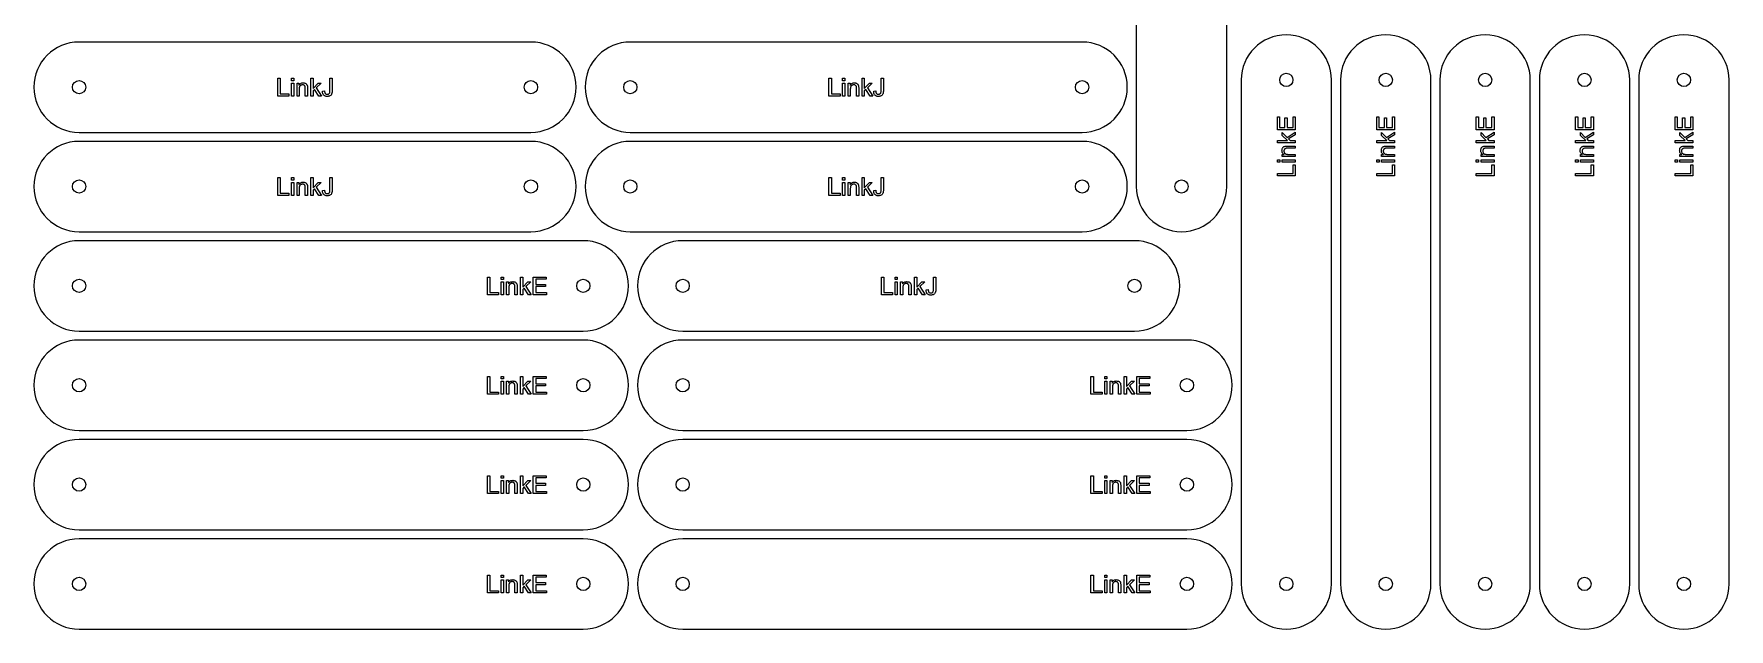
# Model space of a CAD drawing. Header units: millimetres. Extents: x 18 to 1176, y 18 to 1180.
# Drawn here: x 18 to 1144, y 18 to 413 of the extents above; entities that cross this region are included whole.
import ezdxf

# ---------------------------------------------------------------- set-up
doc = ezdxf.new("R2010")
doc.units = ezdxf.units.MM
doc.layers.add('cut', color=5, linetype='Continuous', true_color=0x0000ff)
doc.layers.add('line engraving', color=1, linetype='Continuous', true_color=0xff0000)

msp = doc.modelspace()

# ---------------------------------------------------------------- linework, layer by layer
at = {"layer": 'cut', "color": 5, "true_color": 0x0000ff}
for points in [[(750, 612), (750, 312, 1), (810, 312), (810, 612, 1)], [(48, 348), (348, 348, 1), (348, 408), (48, 408, 1)], [(414, 348), (714, 348, 1), (714, 408), (414, 408, 1)], [(819.6, 382.8), (819.6, 48, 1), (879.6, 48), (879.6, 382.8, 1)], [(885.6, 382.8), (885.6, 48, 1), (945.6, 48), (945.6, 382.8, 1)], [(951.6, 382.8), (951.6, 48, 1), (1011.6, 48), (1011.6, 382.8, 1)], [(1017.6, 382.8), (1017.6, 48, 1), (1077.6, 48), (1077.6, 382.8, 1)], [(1083.6, 382.8), (1083.6, 48, 1), (1143.6, 48), (1143.6, 382.8, 1)], [(48, 282), (348, 282, 1), (348, 342), (48, 342, 1)], [(414, 282), (714, 282, 1), (714, 342), (414, 342, 1)], [(382.8, 276), (48, 276, 1), (48, 216), (382.8, 216, 1)], [(448.8, 216), (748.8, 216, 1), (748.8, 276), (448.8, 276, 1)], [(382.8, 210), (48, 210, 1), (48, 150), (382.8, 150, 1)], [(783.6, 210), (448.8, 210, 1), (448.8, 150), (783.6, 150, 1)], [(382.8, 144), (48, 144, 1), (48, 84), (382.8, 84, 1)], [(783.6, 144), (448.8, 144, 1), (448.8, 84), (783.6, 84, 1)], [(382.8, 78), (48, 78, 1), (48, 18), (382.8, 18, 1)], [(783.6, 78), (448.8, 78, 1), (448.8, 18), (783.6, 18, 1)]]:
    msp.add_lwpolyline(points, format="xyb", close=True, dxfattribs=at)
for centre in [(849.6, 382.8), (915.6, 382.8), (981.6, 382.8), (1047.6, 382.8), (1113.6, 382.8), (48, 378), (348, 378), (414, 378), (714, 378), (48, 312), (348, 312), (414, 312), (714, 312), (780, 312), (48, 246), (382.8, 246), (448.8, 246), (748.8, 246), (48, 180), (382.8, 180), (448.8, 180), (783.6, 180), (48, 114), (382.8, 114), (448.8, 114), (783.6, 114), (48, 48), (382.8, 48), (448.8, 48), (783.6, 48), (849.6, 48), (915.6, 48), (981.6, 48), (1047.6, 48), (1113.6, 48)]:
    msp.add_circle(centre, 4.4, dxfattribs=at)
at = {"layer": 'line engraving', "color": 1, "true_color": 0xff0000}
for points in [[(179.9, 372.1), (179.9, 383.9), (181.5, 383.9), (181.5, 373.5), (187.3, 373.5), (187.3, 372.1), (179.9, 372.1)], [(189, 382.3), (189, 383.9), (190.5, 383.9), (190.5, 382.3), (189, 382.3)], [(201.9, 372.1), (201.9, 383.9), (203.4, 383.9), (203.4, 377.2), (206.8, 380.7), (208.7, 380.7), (205.4, 377.5), (209, 372.1), (207.2, 372.1), (204.4, 376.5), (203.4, 375.5), (203.4, 372.1), (201.9, 372.1)], [(209.6, 375.4), (211, 375.6), (211, 375.3), (211, 375), (211.1, 374.7), (211.1, 374.5), (211.2, 374.3), (211.3, 374.1), (211.4, 373.9), (211.5, 373.8), (211.7, 373.5), (212, 373.4), (212.4, 373.3), (212.7, 373.3), (213, 373.3), (213.3, 373.3), (213.5, 373.4), (213.8, 373.5), (214, 373.7), (214.1, 373.9), (214.3, 374.1), (214.4, 374.3), (214.4, 374.5), (214.5, 374.9), (214.5, 375.3), (214.5, 375.8), (214.5, 383.9), (216.1, 383.9), (216.1, 375.8), (216.1, 375.5), (216.1, 375.1), (216, 374.8), (216, 374.5), (215.9, 374.2), (215.9, 374), (215.8, 373.8), (215.7, 373.5), (215.5, 373.2), (215.3, 372.8), (215, 372.5), (214.6, 372.3), (214.2, 372.1), (213.7, 372), (213.3, 371.9), (212.8, 371.9), (212.4, 371.9), (212, 371.9), (211.7, 372), (211.4, 372.1), (211.1, 372.2), (210.8, 372.4), (210.6, 372.6), (210.4, 372.8), (210.2, 373), (210, 373.3), (209.9, 373.6), (209.8, 373.9), (209.7, 374.2), (209.6, 374.6), (209.6, 375), (209.6, 375.4)], [(545.9, 372.1), (545.9, 383.9), (547.5, 383.9), (547.5, 373.5), (553.3, 373.5), (553.3, 372.1), (545.9, 372.1)], [(555, 382.3), (555, 383.9), (556.5, 383.9), (556.5, 382.3), (555, 382.3)], [(567.9, 372.1), (567.9, 383.9), (569.4, 383.9), (569.4, 377.2), (572.8, 380.7), (574.7, 380.7), (571.4, 377.5), (575, 372.1), (573.2, 372.1), (570.4, 376.5), (569.4, 375.5), (569.4, 372.1), (567.9, 372.1)], [(575.6, 375.4), (577, 375.6), (577, 375.3), (577, 375), (577.1, 374.7), (577.1, 374.5), (577.2, 374.3), (577.3, 374.1), (577.4, 373.9), (577.5, 373.8), (577.7, 373.5), (578, 373.4), (578.4, 373.3), (578.7, 373.3), (579, 373.3), (579.3, 373.3), (579.5, 373.4), (579.8, 373.5), (580, 373.7), (580.1, 373.9), (580.3, 374.1), (580.4, 374.3), (580.4, 374.5), (580.5, 374.9), (580.5, 375.3), (580.5, 375.8), (580.5, 383.9), (582.1, 383.9), (582.1, 375.8), (582.1, 375.5), (582.1, 375.1), (582, 374.8), (582, 374.5), (581.9, 374.2), (581.9, 374), (581.8, 373.8), (581.7, 373.5), (581.5, 373.2), (581.3, 372.8), (581, 372.5), (580.6, 372.3), (580.2, 372.1), (579.7, 372), (579.3, 371.9), (578.8, 371.9), (578.4, 371.9), (578, 371.9), (577.7, 372), (577.4, 372.1), (577.1, 372.2), (576.8, 372.4), (576.6, 372.6), (576.4, 372.8), (576.2, 373), (576, 373.3), (575.9, 373.6), (575.8, 373.9), (575.7, 374.2), (575.6, 374.6), (575.6, 375), (575.6, 375.4)], [(189, 372.1), (189, 380.7), (190.5, 380.7), (190.5, 372.1), (189, 372.1)], [(192.7, 372.1), (192.7, 380.7), (194, 380.7), (194, 379.4), (194.2, 379.8), (194.5, 380.1), (194.8, 380.3), (195.2, 380.5), (195.5, 380.7), (195.9, 380.8), (196.3, 380.8), (196.7, 380.9), (197.1, 380.8), (197.5, 380.8), (197.8, 380.7), (198.2, 380.6), (198.5, 380.4), (198.7, 380.3), (199, 380.1), (199.1, 379.8), (199.3, 379.6), (199.4, 379.3), (199.5, 379.1), (199.6, 378.8), (199.6, 378.5), (199.6, 378.2), (199.7, 377.8), (199.7, 377.4), (199.7, 372.1), (198.2, 372.1), (198.2, 377.3), (198.2, 377.7), (198.2, 378.1), (198.1, 378.4), (198, 378.6), (197.9, 378.8), (197.8, 379), (197.6, 379.2), (197.4, 379.3), (197.2, 379.4), (197, 379.5), (196.7, 379.6), (196.4, 379.6), (196.2, 379.6), (196, 379.6), (195.8, 379.5), (195.6, 379.4), (195.4, 379.4), (195.2, 379.3), (195, 379.1), (194.8, 379), (194.7, 378.8), (194.5, 378.6), (194.4, 378.4), (194.3, 378.1), (194.2, 377.9), (194.2, 377.5), (194.2, 377.2), (194.1, 376.8), (194.1, 372.1), (192.7, 372.1)], [(555, 372.1), (555, 380.7), (556.5, 380.7), (556.5, 372.1), (555, 372.1)], [(558.7, 372.1), (558.7, 380.7), (560, 380.7), (560, 379.4), (560.2, 379.8), (560.5, 380.1), (560.8, 380.3), (561.2, 380.5), (561.5, 380.7), (561.9, 380.8), (562.3, 380.8), (562.7, 380.9), (563.1, 380.8), (563.5, 380.8), (563.8, 380.7), (564.2, 380.6), (564.5, 380.4), (564.7, 380.3), (565, 380.1), (565.1, 379.8), (565.3, 379.6), (565.4, 379.3), (565.5, 379.1), (565.6, 378.8), (565.6, 378.5), (565.6, 378.2), (565.7, 377.8), (565.7, 377.4), (565.7, 372.1), (564.2, 372.1), (564.2, 377.3), (564.2, 377.7), (564.2, 378.1), (564.1, 378.4), (564, 378.6), (563.9, 378.8), (563.8, 379), (563.6, 379.2), (563.4, 379.3), (563.2, 379.4), (563, 379.5), (562.7, 379.6), (562.4, 379.6), (562.2, 379.6), (562, 379.6), (561.8, 379.5), (561.6, 379.4), (561.4, 379.4), (561.2, 379.3), (561, 379.1), (560.8, 379), (560.7, 378.8), (560.5, 378.6), (560.4, 378.4), (560.3, 378.1), (560.2, 377.9), (560.2, 377.5), (560.2, 377.2), (560.1, 376.8), (560.1, 372.1), (558.7, 372.1)], [(855.5, 349.6), (843.7, 349.6), (843.7, 358.2), (845.1, 358.2), (845.1, 351.2), (848.7, 351.2), (848.7, 357.7), (850.1, 357.7), (850.1, 351.2), (854.1, 351.2), (854.1, 358.4), (855.5, 358.4), (855.5, 349.6)], [(921.5, 349.6), (909.7, 349.6), (909.7, 358.2), (911.1, 358.2), (911.1, 351.2), (914.7, 351.2), (914.7, 357.7), (916.1, 357.7), (916.1, 351.2), (920.1, 351.2), (920.1, 358.4), (921.5, 358.4), (921.5, 349.6)], [(987.5, 349.6), (975.7, 349.6), (975.7, 358.2), (977.1, 358.2), (977.1, 351.2), (980.7, 351.2), (980.7, 357.7), (982.1, 357.7), (982.1, 351.2), (986.1, 351.2), (986.1, 358.4), (987.5, 358.4), (987.5, 349.6)], [(1053.5, 349.6), (1041.7, 349.6), (1041.7, 358.2), (1043.1, 358.2), (1043.1, 351.2), (1046.7, 351.2), (1046.7, 357.7), (1048.1, 357.7), (1048.1, 351.2), (1052.1, 351.2), (1052.1, 358.4), (1053.5, 358.4), (1053.5, 349.6)], [(1119.5, 349.6), (1107.7, 349.6), (1107.7, 358.2), (1109.1, 358.2), (1109.1, 351.2), (1112.7, 351.2), (1112.7, 357.7), (1114.1, 357.7), (1114.1, 351.2), (1118.1, 351.2), (1118.1, 358.4), (1119.5, 358.4), (1119.5, 349.6)], [(855.5, 341.1), (843.7, 341.1), (843.7, 342.6), (850.4, 342.6), (846.9, 346), (846.9, 347.9), (850.1, 344.6), (855.5, 348.2), (855.5, 346.4), (851.1, 343.6), (852.1, 342.6), (855.5, 342.6), (855.5, 341.1)], [(855.5, 331.9), (846.9, 331.9), (846.9, 333.2), (848.2, 333.2), (847.8, 333.4), (847.5, 333.7), (847.3, 334), (847.1, 334.3), (846.9, 334.7), (846.8, 335.1), (846.8, 335.5), (846.7, 335.9), (846.8, 336.3), (846.8, 336.7), (846.9, 337), (847, 337.4), (847.2, 337.7), (847.3, 337.9), (847.5, 338.1), (847.8, 338.3), (848, 338.5), (848.3, 338.6), (848.5, 338.7), (848.8, 338.8), (849.1, 338.8), (849.4, 338.8), (849.8, 338.9), (850.2, 338.9), (855.5, 338.9), (855.5, 337.4), (850.3, 337.4), (849.9, 337.4), (849.5, 337.4), (849.2, 337.3), (849, 337.2), (848.8, 337.1), (848.6, 337), (848.4, 336.8), (848.3, 336.6), (848.2, 336.4), (848.1, 336.2), (848, 335.9), (848, 335.6), (848, 335.4), (848, 335.2), (848.1, 335), (848.2, 334.7), (848.2, 334.6), (848.3, 334.4), (848.5, 334.2), (848.6, 334), (848.8, 333.9), (849, 333.7), (849.2, 333.6), (849.5, 333.5), (849.7, 333.4), (850.1, 333.4), (850.4, 333.3), (850.8, 333.3), (855.5, 333.3), (855.5, 331.9)], [(921.5, 341.1), (909.7, 341.1), (909.7, 342.6), (916.4, 342.6), (912.9, 346), (912.9, 347.9), (916.1, 344.6), (921.5, 348.2), (921.5, 346.4), (917.1, 343.6), (918.1, 342.6), (921.5, 342.6), (921.5, 341.1)], [(921.5, 331.9), (912.9, 331.9), (912.9, 333.2), (914.2, 333.2), (913.8, 333.4), (913.5, 333.7), (913.3, 334), (913.1, 334.3), (912.9, 334.7), (912.8, 335.1), (912.8, 335.5), (912.7, 335.9), (912.8, 336.3), (912.8, 336.7), (912.9, 337), (913, 337.4), (913.2, 337.7), (913.3, 337.9), (913.5, 338.1), (913.8, 338.3), (914, 338.5), (914.3, 338.6), (914.5, 338.7), (914.8, 338.8), (915.1, 338.8), (915.4, 338.8), (915.8, 338.9), (916.2, 338.9), (921.5, 338.9), (921.5, 337.4), (916.3, 337.4), (915.9, 337.4), (915.5, 337.4), (915.2, 337.3), (915, 337.2), (914.8, 337.1), (914.6, 337), (914.4, 336.8), (914.3, 336.6), (914.2, 336.4), (914.1, 336.2), (914, 335.9), (914, 335.6), (914, 335.4), (914, 335.2), (914.1, 335), (914.2, 334.7), (914.2, 334.6), (914.3, 334.4), (914.5, 334.2), (914.6, 334), (914.8, 333.9), (915, 333.7), (915.2, 333.6), (915.5, 333.5), (915.7, 333.4), (916.1, 333.4), (916.4, 333.3), (916.8, 333.3), (921.5, 333.3), (921.5, 331.9)], [(987.5, 341.1), (975.7, 341.1), (975.7, 342.6), (982.4, 342.6), (978.9, 346), (978.9, 347.9), (982.1, 344.6), (987.5, 348.2), (987.5, 346.4), (983.1, 343.6), (984.1, 342.6), (987.5, 342.6), (987.5, 341.1)], [(987.5, 331.9), (978.9, 331.9), (978.9, 333.2), (980.2, 333.2), (979.8, 333.4), (979.5, 333.7), (979.3, 334), (979.1, 334.3), (978.9, 334.7), (978.8, 335.1), (978.8, 335.5), (978.7, 335.9), (978.8, 336.3), (978.8, 336.7), (978.9, 337), (979, 337.4), (979.2, 337.7), (979.3, 337.9), (979.5, 338.1), (979.8, 338.3), (980, 338.5), (980.3, 338.6), (980.5, 338.7), (980.8, 338.8), (981.1, 338.8), (981.4, 338.8), (981.8, 338.9), (982.2, 338.9), (987.5, 338.9), (987.5, 337.4), (982.3, 337.4), (981.9, 337.4), (981.5, 337.4), (981.2, 337.3), (981, 337.2), (980.8, 337.1), (980.6, 337), (980.4, 336.8), (980.3, 336.6), (980.2, 336.4), (980.1, 336.2), (980, 335.9), (980, 335.6), (980, 335.4), (980, 335.2), (980.1, 335), (980.2, 334.7), (980.2, 334.6), (980.3, 334.4), (980.5, 334.2), (980.6, 334), (980.8, 333.9), (981, 333.7), (981.2, 333.6), (981.5, 333.5), (981.7, 333.4), (982.1, 333.4), (982.4, 333.3), (982.8, 333.3), (987.5, 333.3), (987.5, 331.9)], [(1053.5, 341.1), (1041.7, 341.1), (1041.7, 342.6), (1048.4, 342.6), (1044.9, 346), (1044.9, 347.9), (1048.1, 344.6), (1053.5, 348.2), (1053.5, 346.4), (1049.1, 343.6), (1050.1, 342.6), (1053.5, 342.6), (1053.5, 341.1)], [(1053.5, 331.9), (1044.9, 331.9), (1044.9, 333.2), (1046.2, 333.2), (1045.8, 333.4), (1045.5, 333.7), (1045.3, 334), (1045.1, 334.3), (1044.9, 334.7), (1044.8, 335.1), (1044.8, 335.5), (1044.7, 335.9), (1044.8, 336.3), (1044.8, 336.7), (1044.9, 337), (1045, 337.4), (1045.2, 337.7), (1045.3, 337.9), (1045.5, 338.1), (1045.8, 338.3), (1046, 338.5), (1046.3, 338.6), (1046.5, 338.7), (1046.8, 338.8), (1047.1, 338.8), (1047.4, 338.8), (1047.8, 338.9), (1048.2, 338.9), (1053.5, 338.9), (1053.5, 337.4), (1048.3, 337.4), (1047.9, 337.4), (1047.5, 337.4), (1047.2, 337.3), (1047, 337.2), (1046.8, 337.1), (1046.6, 337), (1046.4, 336.8), (1046.3, 336.6), (1046.2, 336.4), (1046.1, 336.2), (1046, 335.9), (1046, 335.6), (1046, 335.4), (1046, 335.2), (1046.1, 335), (1046.2, 334.7), (1046.2, 334.6), (1046.3, 334.4), (1046.5, 334.2), (1046.6, 334), (1046.8, 333.9), (1047, 333.7), (1047.2, 333.6), (1047.5, 333.5), (1047.7, 333.4), (1048.1, 333.4), (1048.4, 333.3), (1048.8, 333.3), (1053.5, 333.3), (1053.5, 331.9)], [(1119.5, 341.1), (1107.7, 341.1), (1107.7, 342.6), (1114.4, 342.6), (1110.9, 346), (1110.9, 347.9), (1114.1, 344.6), (1119.5, 348.2), (1119.5, 346.4), (1115.1, 343.6), (1116.1, 342.6), (1119.5, 342.6), (1119.5, 341.1)], [(1119.5, 331.9), (1110.9, 331.9), (1110.9, 333.2), (1112.2, 333.2), (1111.8, 333.4), (1111.5, 333.7), (1111.3, 334), (1111.1, 334.3), (1110.9, 334.7), (1110.8, 335.1), (1110.8, 335.5), (1110.7, 335.9), (1110.8, 336.3), (1110.8, 336.7), (1110.9, 337), (1111, 337.4), (1111.2, 337.7), (1111.3, 337.9), (1111.5, 338.1), (1111.8, 338.3), (1112, 338.5), (1112.3, 338.6), (1112.5, 338.7), (1112.8, 338.8), (1113.1, 338.8), (1113.4, 338.8), (1113.8, 338.9), (1114.2, 338.9), (1119.5, 338.9), (1119.5, 337.4), (1114.3, 337.4), (1113.9, 337.4), (1113.5, 337.4), (1113.2, 337.3), (1113, 337.2), (1112.8, 337.1), (1112.6, 337), (1112.4, 336.8), (1112.3, 336.6), (1112.2, 336.4), (1112.1, 336.2), (1112, 335.9), (1112, 335.6), (1112, 335.4), (1112, 335.2), (1112.1, 335), (1112.2, 334.7), (1112.2, 334.6), (1112.3, 334.4), (1112.5, 334.2), (1112.6, 334), (1112.8, 333.9), (1113, 333.7), (1113.2, 333.6), (1113.5, 333.5), (1113.7, 333.4), (1114.1, 333.4), (1114.4, 333.3), (1114.8, 333.3), (1119.5, 333.3), (1119.5, 331.9)], [(845.3, 328.2), (843.7, 328.2), (843.7, 329.7), (845.3, 329.7), (845.3, 328.2)], [(855.5, 319.1), (843.7, 319.1), (843.7, 320.7), (854.1, 320.7), (854.1, 326.5), (855.5, 326.5), (855.5, 319.1)], [(855.5, 328.2), (846.9, 328.2), (846.9, 329.7), (855.5, 329.7), (855.5, 328.2)], [(911.3, 328.2), (909.7, 328.2), (909.7, 329.7), (911.3, 329.7), (911.3, 328.2)], [(921.5, 319.1), (909.7, 319.1), (909.7, 320.7), (920.1, 320.7), (920.1, 326.5), (921.5, 326.5), (921.5, 319.1)], [(921.5, 328.2), (912.9, 328.2), (912.9, 329.7), (921.5, 329.7), (921.5, 328.2)], [(977.3, 328.2), (975.7, 328.2), (975.7, 329.7), (977.3, 329.7), (977.3, 328.2)], [(987.5, 319.1), (975.7, 319.1), (975.7, 320.7), (986.1, 320.7), (986.1, 326.5), (987.5, 326.5), (987.5, 319.1)], [(987.5, 328.2), (978.9, 328.2), (978.9, 329.7), (987.5, 329.7), (987.5, 328.2)], [(1043.3, 328.2), (1041.7, 328.2), (1041.7, 329.7), (1043.3, 329.7), (1043.3, 328.2)], [(1053.5, 319.1), (1041.7, 319.1), (1041.7, 320.7), (1052.1, 320.7), (1052.1, 326.5), (1053.5, 326.5), (1053.5, 319.1)], [(1053.5, 328.2), (1044.9, 328.2), (1044.9, 329.7), (1053.5, 329.7), (1053.5, 328.2)], [(1109.3, 328.2), (1107.7, 328.2), (1107.7, 329.7), (1109.3, 329.7), (1109.3, 328.2)], [(1119.5, 319.1), (1107.7, 319.1), (1107.7, 320.7), (1118.1, 320.7), (1118.1, 326.5), (1119.5, 326.5), (1119.5, 319.1)], [(1119.5, 328.2), (1110.9, 328.2), (1110.9, 329.7), (1119.5, 329.7), (1119.5, 328.2)], [(179.9, 306.1), (179.9, 317.9), (181.5, 317.9), (181.5, 307.5), (187.3, 307.5), (187.3, 306.1), (179.9, 306.1)], [(189, 316.3), (189, 317.9), (190.5, 317.9), (190.5, 316.3), (189, 316.3)], [(201.9, 306.1), (201.9, 317.9), (203.4, 317.9), (203.4, 311.2), (206.8, 314.7), (208.7, 314.7), (205.4, 311.5), (209, 306.1), (207.2, 306.1), (204.4, 310.5), (203.4, 309.5), (203.4, 306.1), (201.9, 306.1)], [(209.6, 309.4), (211, 309.6), (211, 309.3), (211, 309), (211.1, 308.7), (211.1, 308.5), (211.2, 308.3), (211.3, 308.1), (211.4, 307.9), (211.5, 307.8), (211.7, 307.5), (212, 307.4), (212.4, 307.3), (212.7, 307.3), (213, 307.3), (213.3, 307.3), (213.5, 307.4), (213.8, 307.5), (214, 307.7), (214.1, 307.9), (214.3, 308.1), (214.4, 308.3), (214.4, 308.5), (214.5, 308.9), (214.5, 309.3), (214.5, 309.8), (214.5, 317.9), (216.1, 317.9), (216.1, 309.8), (216.1, 309.5), (216.1, 309.1), (216, 308.8), (216, 308.5), (215.9, 308.2), (215.9, 308), (215.8, 307.8), (215.7, 307.5), (215.5, 307.2), (215.3, 306.8), (215, 306.5), (214.6, 306.3), (214.2, 306.1), (213.7, 306), (213.3, 305.9), (212.8, 305.9), (212.4, 305.9), (212, 305.9), (211.7, 306), (211.4, 306.1), (211.1, 306.2), (210.8, 306.4), (210.6, 306.6), (210.4, 306.8), (210.2, 307), (210, 307.3), (209.9, 307.6), (209.8, 307.9), (209.7, 308.2), (209.6, 308.6), (209.6, 309), (209.6, 309.4)], [(545.9, 306.1), (545.9, 317.9), (547.5, 317.9), (547.5, 307.5), (553.3, 307.5), (553.3, 306.1), (545.9, 306.1)], [(555, 316.3), (555, 317.9), (556.5, 317.9), (556.5, 316.3), (555, 316.3)], [(567.9, 306.1), (567.9, 317.9), (569.4, 317.9), (569.4, 311.2), (572.8, 314.7), (574.7, 314.7), (571.4, 311.5), (575, 306.1), (573.2, 306.1), (570.4, 310.5), (569.4, 309.5), (569.4, 306.1), (567.9, 306.1)], [(575.6, 309.4), (577, 309.6), (577, 309.3), (577, 309), (577.1, 308.7), (577.1, 308.5), (577.2, 308.3), (577.3, 308.1), (577.4, 307.9), (577.5, 307.8), (577.7, 307.5), (578, 307.4), (578.4, 307.3), (578.7, 307.3), (579, 307.3), (579.3, 307.3), (579.5, 307.4), (579.8, 307.5), (580, 307.7), (580.1, 307.9), (580.3, 308.1), (580.4, 308.3), (580.4, 308.5), (580.5, 308.9), (580.5, 309.3), (580.5, 309.8), (580.5, 317.9), (582.1, 317.9), (582.1, 309.8), (582.1, 309.5), (582.1, 309.1), (582, 308.8), (582, 308.5), (581.9, 308.2), (581.9, 308), (581.8, 307.8), (581.7, 307.5), (581.5, 307.2), (581.3, 306.8), (581, 306.5), (580.6, 306.3), (580.2, 306.1), (579.7, 306), (579.3, 305.9), (578.8, 305.9), (578.4, 305.9), (578, 305.9), (577.7, 306), (577.4, 306.1), (577.1, 306.2), (576.8, 306.4), (576.6, 306.6), (576.4, 306.8), (576.2, 307), (576, 307.3), (575.9, 307.6), (575.8, 307.9), (575.7, 308.2), (575.6, 308.6), (575.6, 309), (575.6, 309.4)], [(189, 306.1), (189, 314.7), (190.5, 314.7), (190.5, 306.1), (189, 306.1)], [(192.7, 306.1), (192.7, 314.7), (194, 314.7), (194, 313.4), (194.2, 313.8), (194.5, 314.1), (194.8, 314.3), (195.2, 314.5), (195.5, 314.7), (195.9, 314.8), (196.3, 314.8), (196.7, 314.9), (197.1, 314.8), (197.5, 314.8), (197.8, 314.7), (198.2, 314.6), (198.5, 314.4), (198.7, 314.3), (199, 314.1), (199.1, 313.8), (199.3, 313.6), (199.4, 313.3), (199.5, 313.1), (199.6, 312.8), (199.6, 312.5), (199.6, 312.2), (199.7, 311.8), (199.7, 311.4), (199.7, 306.1), (198.2, 306.1), (198.2, 311.3), (198.2, 311.7), (198.2, 312.1), (198.1, 312.4), (198, 312.6), (197.9, 312.8), (197.8, 313), (197.6, 313.2), (197.4, 313.3), (197.2, 313.4), (197, 313.5), (196.7, 313.6), (196.4, 313.6), (196.2, 313.6), (196, 313.6), (195.8, 313.5), (195.6, 313.4), (195.4, 313.4), (195.2, 313.3), (195, 313.1), (194.8, 313), (194.7, 312.8), (194.5, 312.6), (194.4, 312.4), (194.3, 312.1), (194.2, 311.9), (194.2, 311.5), (194.2, 311.2), (194.1, 310.8), (194.1, 306.1), (192.7, 306.1)], [(555, 306.1), (555, 314.7), (556.5, 314.7), (556.5, 306.1), (555, 306.1)], [(558.7, 306.1), (558.7, 314.7), (560, 314.7), (560, 313.4), (560.2, 313.8), (560.5, 314.1), (560.8, 314.3), (561.2, 314.5), (561.5, 314.7), (561.9, 314.8), (562.3, 314.8), (562.7, 314.9), (563.1, 314.8), (563.5, 314.8), (563.8, 314.7), (564.2, 314.6), (564.5, 314.4), (564.7, 314.3), (565, 314.1), (565.1, 313.8), (565.3, 313.6), (565.4, 313.3), (565.5, 313.1), (565.6, 312.8), (565.6, 312.5), (565.6, 312.2), (565.7, 311.8), (565.7, 311.4), (565.7, 306.1), (564.2, 306.1), (564.2, 311.3), (564.2, 311.7), (564.2, 312.1), (564.1, 312.4), (564, 312.6), (563.9, 312.8), (563.8, 313), (563.6, 313.2), (563.4, 313.3), (563.2, 313.4), (563, 313.5), (562.7, 313.6), (562.4, 313.6), (562.2, 313.6), (562, 313.6), (561.8, 313.5), (561.6, 313.4), (561.4, 313.4), (561.2, 313.3), (561, 313.1), (560.8, 313), (560.7, 312.8), (560.5, 312.6), (560.4, 312.4), (560.3, 312.1), (560.2, 311.9), (560.2, 311.5), (560.2, 311.2), (560.1, 310.8), (560.1, 306.1), (558.7, 306.1)], [(319.1, 240.1), (319.1, 251.9), (320.7, 251.9), (320.7, 241.5), (326.5, 241.5), (326.5, 240.1), (319.1, 240.1)], [(328.2, 250.3), (328.2, 251.9), (329.7, 251.9), (329.7, 250.3), (328.2, 250.3)], [(328.2, 240.1), (328.2, 248.7), (329.7, 248.7), (329.7, 240.1), (328.2, 240.1)], [(331.9, 240.1), (331.9, 248.7), (333.2, 248.7), (333.2, 247.4), (333.4, 247.8), (333.7, 248.1), (334, 248.3), (334.3, 248.5), (334.7, 248.7), (335.1, 248.8), (335.5, 248.8), (335.9, 248.9), (336.3, 248.8), (336.7, 248.8), (337, 248.7), (337.4, 248.6), (337.7, 248.4), (337.9, 248.3), (338.1, 248.1), (338.3, 247.8), (338.5, 247.6), (338.6, 247.3), (338.7, 247.1), (338.8, 246.8), (338.8, 246.5), (338.8, 246.2), (338.9, 245.8), (338.9, 245.4), (338.9, 240.1), (337.4, 240.1), (337.4, 245.3), (337.4, 245.7), (337.4, 246.1), (337.3, 246.4), (337.2, 246.6), (337.1, 246.8), (337, 247), (336.8, 247.2), (336.6, 247.3), (336.4, 247.4), (336.2, 247.5), (335.9, 247.6), (335.6, 247.6), (335.4, 247.6), (335.2, 247.6), (335, 247.5), (334.7, 247.4), (334.6, 247.4), (334.4, 247.3), (334.2, 247.1), (334, 247), (333.9, 246.8), (333.7, 246.6), (333.6, 246.4), (333.5, 246.1), (333.4, 245.9), (333.4, 245.5), (333.3, 245.2), (333.3, 244.8), (333.3, 240.1), (331.9, 240.1)], [(341.1, 240.1), (341.1, 251.9), (342.6, 251.9), (342.6, 245.2), (346, 248.7), (347.9, 248.7), (344.6, 245.5), (348.2, 240.1), (346.4, 240.1), (343.6, 244.5), (342.6, 243.5), (342.6, 240.1), (341.1, 240.1)], [(349.6, 240.1), (349.6, 251.9), (358.2, 251.9), (358.2, 250.5), (351.2, 250.5), (351.2, 246.9), (357.7, 246.9), (357.7, 245.5), (351.2, 245.5), (351.2, 241.5), (358.4, 241.5), (358.4, 240.1), (349.6, 240.1)], [(580.7, 240.1), (580.7, 251.9), (582.3, 251.9), (582.3, 241.5), (588.1, 241.5), (588.1, 240.1), (580.7, 240.1)], [(589.8, 250.3), (589.8, 251.9), (591.3, 251.9), (591.3, 250.3), (589.8, 250.3)], [(589.8, 240.1), (589.8, 248.7), (591.3, 248.7), (591.3, 240.1), (589.8, 240.1)], [(593.5, 240.1), (593.5, 248.7), (594.8, 248.7), (594.8, 247.4), (595, 247.8), (595.3, 248.1), (595.6, 248.3), (596, 248.5), (596.3, 248.7), (596.7, 248.8), (597.1, 248.8), (597.5, 248.9), (597.9, 248.8), (598.3, 248.8), (598.6, 248.7), (599, 248.6), (599.3, 248.4), (599.5, 248.3), (599.8, 248.1), (599.9, 247.8), (600.1, 247.6), (600.2, 247.3), (600.3, 247.1), (600.4, 246.8), (600.4, 246.5), (600.4, 246.2), (600.5, 245.8), (600.5, 245.4), (600.5, 240.1), (599, 240.1), (599, 245.3), (599, 245.7), (599, 246.1), (598.9, 246.4), (598.8, 246.6), (598.7, 246.8), (598.6, 247), (598.4, 247.2), (598.2, 247.3), (598, 247.4), (597.8, 247.5), (597.5, 247.6), (597.2, 247.6), (597, 247.6), (596.8, 247.6), (596.6, 247.5), (596.4, 247.4), (596.2, 247.4), (596, 247.3), (595.8, 247.1), (595.6, 247), (595.5, 246.8), (595.3, 246.6), (595.2, 246.4), (595.1, 246.1), (595, 245.9), (595, 245.5), (595, 245.2), (594.9, 244.8), (594.9, 240.1), (593.5, 240.1)], [(602.7, 240.1), (602.7, 251.9), (604.2, 251.9), (604.2, 245.2), (607.6, 248.7), (609.5, 248.7), (606.2, 245.5), (609.8, 240.1), (608, 240.1), (605.2, 244.5), (604.2, 243.5), (604.2, 240.1), (602.7, 240.1)], [(610.4, 243.4), (611.8, 243.6), (611.8, 243.3), (611.8, 243), (611.9, 242.7), (611.9, 242.5), (612, 242.3), (612.1, 242.1), (612.2, 241.9), (612.3, 241.8), (612.5, 241.5), (612.8, 241.4), (613.2, 241.3), (613.5, 241.3), (613.8, 241.3), (614.1, 241.3), (614.3, 241.4), (614.6, 241.5), (614.8, 241.7), (614.9, 241.9), (615.1, 242.1), (615.2, 242.3), (615.2, 242.5), (615.3, 242.9), (615.3, 243.3), (615.3, 243.8), (615.3, 251.9), (616.9, 251.9), (616.9, 243.8), (616.9, 243.5), (616.9, 243.1), (616.8, 242.8), (616.8, 242.5), (616.7, 242.2), (616.7, 242), (616.6, 241.8), (616.5, 241.5), (616.3, 241.2), (616.1, 240.8), (615.8, 240.5), (615.4, 240.3), (615, 240.1), (614.5, 240), (614.1, 239.9), (613.6, 239.9), (613.2, 239.9), (612.8, 239.9), (612.5, 240), (612.2, 240.1), (611.9, 240.2), (611.6, 240.4), (611.4, 240.6), (611.2, 240.8), (611, 241), (610.8, 241.3), (610.7, 241.6), (610.6, 241.9), (610.5, 242.2), (610.4, 242.6), (610.4, 243), (610.4, 243.4)], [(319.1, 174.1), (319.1, 185.9), (320.7, 185.9), (320.7, 175.5), (326.5, 175.5), (326.5, 174.1), (319.1, 174.1)], [(328.2, 184.3), (328.2, 185.9), (329.7, 185.9), (329.7, 184.3), (328.2, 184.3)], [(328.2, 174.1), (328.2, 182.7), (329.7, 182.7), (329.7, 174.1), (328.2, 174.1)], [(331.9, 174.1), (331.9, 182.7), (333.2, 182.7), (333.2, 181.4), (333.4, 181.8), (333.7, 182.1), (334, 182.3), (334.3, 182.5), (334.7, 182.7), (335.1, 182.8), (335.5, 182.8), (335.9, 182.9), (336.3, 182.8), (336.7, 182.8), (337, 182.7), (337.4, 182.6), (337.7, 182.4), (337.9, 182.3), (338.1, 182.1), (338.3, 181.8), (338.5, 181.6), (338.6, 181.3), (338.7, 181.1), (338.8, 180.8), (338.8, 180.5), (338.8, 180.2), (338.9, 179.8), (338.9, 179.4), (338.9, 174.1), (337.4, 174.1), (337.4, 179.3), (337.4, 179.7), (337.4, 180.1), (337.3, 180.4), (337.2, 180.6), (337.1, 180.8), (337, 181), (336.8, 181.2), (336.6, 181.3), (336.4, 181.4), (336.2, 181.5), (335.9, 181.6), (335.6, 181.6), (335.4, 181.6), (335.2, 181.6), (335, 181.5), (334.7, 181.4), (334.6, 181.4), (334.4, 181.3), (334.2, 181.1), (334, 181), (333.9, 180.8), (333.7, 180.6), (333.6, 180.4), (333.5, 180.1), (333.4, 179.9), (333.4, 179.5), (333.3, 179.2), (333.3, 178.8), (333.3, 174.1), (331.9, 174.1)], [(341.1, 174.1), (341.1, 185.9), (342.6, 185.9), (342.6, 179.2), (346, 182.7), (347.9, 182.7), (344.6, 179.5), (348.2, 174.1), (346.4, 174.1), (343.6, 178.5), (342.6, 177.5), (342.6, 174.1), (341.1, 174.1)], [(349.6, 174.1), (349.6, 185.9), (358.2, 185.9), (358.2, 184.5), (351.2, 184.5), (351.2, 180.9), (357.7, 180.9), (357.7, 179.5), (351.2, 179.5), (351.2, 175.5), (358.4, 175.5), (358.4, 174.1), (349.6, 174.1)], [(719.9, 174.1), (719.9, 185.9), (721.5, 185.9), (721.5, 175.5), (727.3, 175.5), (727.3, 174.1), (719.9, 174.1)], [(729, 184.3), (729, 185.9), (730.5, 185.9), (730.5, 184.3), (729, 184.3)], [(729, 174.1), (729, 182.7), (730.5, 182.7), (730.5, 174.1), (729, 174.1)], [(732.7, 174.1), (732.7, 182.7), (734, 182.7), (734, 181.4), (734.2, 181.8), (734.5, 182.1), (734.8, 182.3), (735.1, 182.5), (735.5, 182.7), (735.9, 182.8), (736.3, 182.8), (736.7, 182.9), (737.1, 182.8), (737.5, 182.8), (737.8, 182.7), (738.2, 182.6), (738.5, 182.4), (738.7, 182.3), (738.9, 182.1), (739.1, 181.8), (739.3, 181.6), (739.4, 181.3), (739.5, 181.1), (739.6, 180.8), (739.6, 180.5), (739.6, 180.2), (739.7, 179.8), (739.7, 179.4), (739.7, 174.1), (738.2, 174.1), (738.2, 179.3), (738.2, 179.7), (738.2, 180.1), (738.1, 180.4), (738, 180.6), (737.9, 180.8), (737.8, 181), (737.6, 181.2), (737.4, 181.3), (737.2, 181.4), (737, 181.5), (736.7, 181.6), (736.4, 181.6), (736.2, 181.6), (736, 181.6), (735.8, 181.5), (735.5, 181.4), (735.4, 181.4), (735.2, 181.3), (735, 181.1), (734.8, 181), (734.7, 180.8), (734.5, 180.6), (734.4, 180.4), (734.3, 180.1), (734.2, 179.9), (734.2, 179.5), (734.1, 179.2), (734.1, 178.8), (734.1, 174.1), (732.7, 174.1)], [(741.9, 174.1), (741.9, 185.9), (743.4, 185.9), (743.4, 179.2), (746.8, 182.7), (748.7, 182.7), (745.4, 179.5), (749, 174.1), (747.2, 174.1), (744.4, 178.5), (743.4, 177.5), (743.4, 174.1), (741.9, 174.1)], [(750.4, 174.1), (750.4, 185.9), (759, 185.9), (759, 184.5), (752, 184.5), (752, 180.9), (758.5, 180.9), (758.5, 179.5), (752, 179.5), (752, 175.5), (759.2, 175.5), (759.2, 174.1), (750.4, 174.1)], [(319.1, 108.1), (319.1, 119.9), (320.7, 119.9), (320.7, 109.5), (326.5, 109.5), (326.5, 108.1), (319.1, 108.1)], [(328.2, 118.3), (328.2, 119.9), (329.7, 119.9), (329.7, 118.3), (328.2, 118.3)], [(328.2, 108.1), (328.2, 116.7), (329.7, 116.7), (329.7, 108.1), (328.2, 108.1)], [(331.9, 108.1), (331.9, 116.7), (333.2, 116.7), (333.2, 115.4), (333.4, 115.8), (333.7, 116.1), (334, 116.3), (334.3, 116.5), (334.7, 116.7), (335.1, 116.8), (335.5, 116.8), (335.9, 116.9), (336.3, 116.8), (336.7, 116.8), (337, 116.7), (337.4, 116.6), (337.7, 116.4), (337.9, 116.3), (338.1, 116.1), (338.3, 115.8), (338.5, 115.6), (338.6, 115.3), (338.7, 115.1), (338.8, 114.8), (338.8, 114.5), (338.8, 114.2), (338.9, 113.8), (338.9, 113.4), (338.9, 108.1), (337.4, 108.1), (337.4, 113.3), (337.4, 113.7), (337.4, 114.1), (337.3, 114.4), (337.2, 114.6), (337.1, 114.8), (337, 115), (336.8, 115.2), (336.6, 115.3), (336.4, 115.4), (336.2, 115.5), (335.9, 115.6), (335.6, 115.6), (335.4, 115.6), (335.2, 115.6), (335, 115.5), (334.7, 115.4), (334.6, 115.4), (334.4, 115.3), (334.2, 115.1), (334, 115), (333.9, 114.8), (333.7, 114.6), (333.6, 114.4), (333.5, 114.1), (333.4, 113.9), (333.4, 113.5), (333.3, 113.2), (333.3, 112.8), (333.3, 108.1), (331.9, 108.1)], [(341.1, 108.1), (341.1, 119.9), (342.6, 119.9), (342.6, 113.2), (346, 116.7), (347.9, 116.7), (344.6, 113.5), (348.2, 108.1), (346.4, 108.1), (343.6, 112.5), (342.6, 111.5), (342.6, 108.1), (341.1, 108.1)], [(349.6, 108.1), (349.6, 119.9), (358.2, 119.9), (358.2, 118.5), (351.2, 118.5), (351.2, 114.9), (357.7, 114.9), (357.7, 113.5), (351.2, 113.5), (351.2, 109.5), (358.4, 109.5), (358.4, 108.1), (349.6, 108.1)], [(719.9, 108.1), (719.9, 119.9), (721.5, 119.9), (721.5, 109.5), (727.3, 109.5), (727.3, 108.1), (719.9, 108.1)], [(729, 118.3), (729, 119.9), (730.5, 119.9), (730.5, 118.3), (729, 118.3)], [(729, 108.1), (729, 116.7), (730.5, 116.7), (730.5, 108.1), (729, 108.1)], [(732.7, 108.1), (732.7, 116.7), (734, 116.7), (734, 115.4), (734.2, 115.8), (734.5, 116.1), (734.8, 116.3), (735.1, 116.5), (735.5, 116.7), (735.9, 116.8), (736.3, 116.8), (736.7, 116.9), (737.1, 116.8), (737.5, 116.8), (737.8, 116.7), (738.2, 116.6), (738.5, 116.4), (738.7, 116.3), (738.9, 116.1), (739.1, 115.8), (739.3, 115.6), (739.4, 115.3), (739.5, 115.1), (739.6, 114.8), (739.6, 114.5), (739.6, 114.2), (739.7, 113.8), (739.7, 113.4), (739.7, 108.1), (738.2, 108.1), (738.2, 113.3), (738.2, 113.7), (738.2, 114.1), (738.1, 114.4), (738, 114.6), (737.9, 114.8), (737.8, 115), (737.6, 115.2), (737.4, 115.3), (737.2, 115.4), (737, 115.5), (736.7, 115.6), (736.4, 115.6), (736.2, 115.6), (736, 115.6), (735.8, 115.5), (735.5, 115.4), (735.4, 115.4), (735.2, 115.3), (735, 115.1), (734.8, 115), (734.7, 114.8), (734.5, 114.6), (734.4, 114.4), (734.3, 114.1), (734.2, 113.9), (734.2, 113.5), (734.1, 113.2), (734.1, 112.8), (734.1, 108.1), (732.7, 108.1)], [(741.9, 108.1), (741.9, 119.9), (743.4, 119.9), (743.4, 113.2), (746.8, 116.7), (748.7, 116.7), (745.4, 113.5), (749, 108.1), (747.2, 108.1), (744.4, 112.5), (743.4, 111.5), (743.4, 108.1), (741.9, 108.1)], [(750.4, 108.1), (750.4, 119.9), (759, 119.9), (759, 118.5), (752, 118.5), (752, 114.9), (758.5, 114.9), (758.5, 113.5), (752, 113.5), (752, 109.5), (759.2, 109.5), (759.2, 108.1), (750.4, 108.1)], [(319.1, 42.1), (319.1, 53.9), (320.7, 53.9), (320.7, 43.5), (326.5, 43.5), (326.5, 42.1), (319.1, 42.1)], [(328.2, 52.3), (328.2, 53.9), (329.7, 53.9), (329.7, 52.3), (328.2, 52.3)], [(328.2, 42.1), (328.2, 50.7), (329.7, 50.7), (329.7, 42.1), (328.2, 42.1)], [(331.9, 42.1), (331.9, 50.7), (333.2, 50.7), (333.2, 49.4), (333.4, 49.8), (333.7, 50.1), (334, 50.3), (334.3, 50.5), (334.7, 50.7), (335.1, 50.8), (335.5, 50.8), (335.9, 50.9), (336.3, 50.8), (336.7, 50.8), (337, 50.7), (337.4, 50.6), (337.7, 50.4), (337.9, 50.3), (338.1, 50.1), (338.3, 49.8), (338.5, 49.6), (338.6, 49.3), (338.7, 49.1), (338.8, 48.8), (338.8, 48.5), (338.8, 48.2), (338.9, 47.8), (338.9, 47.4), (338.9, 42.1), (337.4, 42.1), (337.4, 47.3), (337.4, 47.7), (337.4, 48.1), (337.3, 48.4), (337.2, 48.6), (337.1, 48.8), (337, 49), (336.8, 49.2), (336.6, 49.3), (336.4, 49.4), (336.2, 49.5), (335.9, 49.6), (335.6, 49.6), (335.4, 49.6), (335.2, 49.6), (335, 49.5), (334.7, 49.4), (334.6, 49.4), (334.4, 49.3), (334.2, 49.1), (334, 49), (333.9, 48.8), (333.7, 48.6), (333.6, 48.4), (333.5, 48.1), (333.4, 47.9), (333.4, 47.5), (333.3, 47.2), (333.3, 46.8), (333.3, 42.1), (331.9, 42.1)], [(341.1, 42.1), (341.1, 53.9), (342.6, 53.9), (342.6, 47.2), (346, 50.7), (347.9, 50.7), (344.6, 47.5), (348.2, 42.1), (346.4, 42.1), (343.6, 46.5), (342.6, 45.5), (342.6, 42.1), (341.1, 42.1)], [(349.6, 42.1), (349.6, 53.9), (358.2, 53.9), (358.2, 52.5), (351.2, 52.5), (351.2, 48.9), (357.7, 48.9), (357.7, 47.5), (351.2, 47.5), (351.2, 43.5), (358.4, 43.5), (358.4, 42.1), (349.6, 42.1)], [(719.9, 42.1), (719.9, 53.9), (721.5, 53.9), (721.5, 43.5), (727.3, 43.5), (727.3, 42.1), (719.9, 42.1)], [(729, 52.3), (729, 53.9), (730.5, 53.9), (730.5, 52.3), (729, 52.3)], [(729, 42.1), (729, 50.7), (730.5, 50.7), (730.5, 42.1), (729, 42.1)], [(732.7, 42.1), (732.7, 50.7), (734, 50.7), (734, 49.4), (734.2, 49.8), (734.5, 50.1), (734.8, 50.3), (735.1, 50.5), (735.5, 50.7), (735.9, 50.8), (736.3, 50.8), (736.7, 50.9), (737.1, 50.8), (737.5, 50.8), (737.8, 50.7), (738.2, 50.6), (738.5, 50.4), (738.7, 50.3), (738.9, 50.1), (739.1, 49.8), (739.3, 49.6), (739.4, 49.3), (739.5, 49.1), (739.6, 48.8), (739.6, 48.5), (739.6, 48.2), (739.7, 47.8), (739.7, 47.4), (739.7, 42.1), (738.2, 42.1), (738.2, 47.3), (738.2, 47.7), (738.2, 48.1), (738.1, 48.4), (738, 48.6), (737.9, 48.8), (737.8, 49), (737.6, 49.2), (737.4, 49.3), (737.2, 49.4), (737, 49.5), (736.7, 49.6), (736.4, 49.6), (736.2, 49.6), (736, 49.6), (735.8, 49.5), (735.5, 49.4), (735.4, 49.4), (735.2, 49.3), (735, 49.1), (734.8, 49), (734.7, 48.8), (734.5, 48.6), (734.4, 48.4), (734.3, 48.1), (734.2, 47.9), (734.2, 47.5), (734.1, 47.2), (734.1, 46.8), (734.1, 42.1), (732.7, 42.1)], [(741.9, 42.1), (741.9, 53.9), (743.4, 53.9), (743.4, 47.2), (746.8, 50.7), (748.7, 50.7), (745.4, 47.5), (749, 42.1), (747.2, 42.1), (744.4, 46.5), (743.4, 45.5), (743.4, 42.1), (741.9, 42.1)], [(750.4, 42.1), (750.4, 53.9), (759, 53.9), (759, 52.5), (752, 52.5), (752, 48.9), (758.5, 48.9), (758.5, 47.5), (752, 47.5), (752, 43.5), (759.2, 43.5), (759.2, 42.1), (750.4, 42.1)]]:
    msp.add_lwpolyline(points, dxfattribs=at)

doc.saveas('drawing.dxf')
